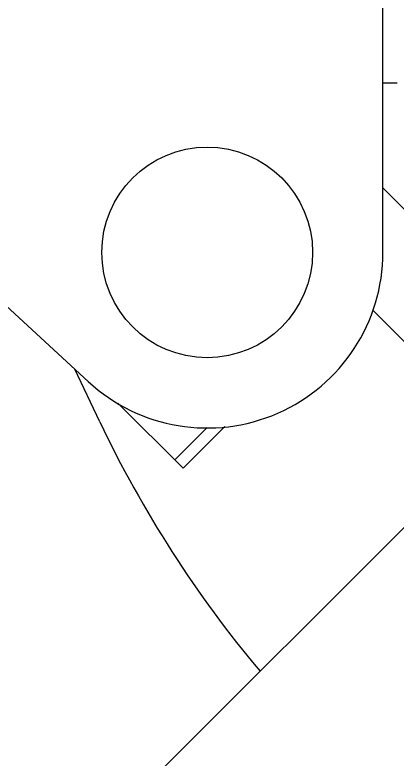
# Model space of a CAD drawing. Extents: x -1396510 to 1250330, y -1892470 to 1623980.
# Drawn here: x -1172967.1 to -1172811.8, y -61244.7 to -60942 of the extents above; entities that cross this region are included whole.
import ezdxf

# ---------------------------------------------------------------- set-up
doc = ezdxf.new("R2010")
doc.units = 0
doc.header["$LTSCALE"] = 1000
doc.header["$MEASUREMENT"] = 0

msp = doc.modelspace()

# ---------------------------------------------------------------- linework, layer by layer
at = {"linetype": 'Continuous'}
for p, q in [((-1172817.58, -61038.6), (-1172817.58, -60856.03)), ((-1173156.6, -60889.34), (-1172937.32, -61091.13)), ((-1172817.58, -60969.59), (-1172811.8, -60969.59)), ((-1172817.58, -61012.39), (-1172626.45, -61203.51)), ((-1172653.38, -61230.44), (-1172821.68, -61062.13)), ((-1172932.64, -61107.49), (-1172942.82, -61086.07)), ((-1172898.8, -61126.37), (-1172925.3, -61099.87)), ((-1172888.99, -61109.83), (-1172902.17, -61123.01)), ((-1172881.85, -61109.42), (-1172898.8, -61126.37)), ((-1172919.26, -61260.73), (-1172781.27, -61122.74))]:
    msp.add_line(p, q, dxfattribs=at)
msp.add_circle((-1172888.97, -61038.6), 42.83, dxfattribs=at)
for centre, radius, start, end in [((-1172888.97, -61038.6), 71.4, 227.3795, 0), ((-1172502.77, -60903.12), 475.97, 205.4276, 219.9809)]:
    msp.add_arc(centre, radius, start, end, dxfattribs=at)

doc.saveas('drawing.dxf')
